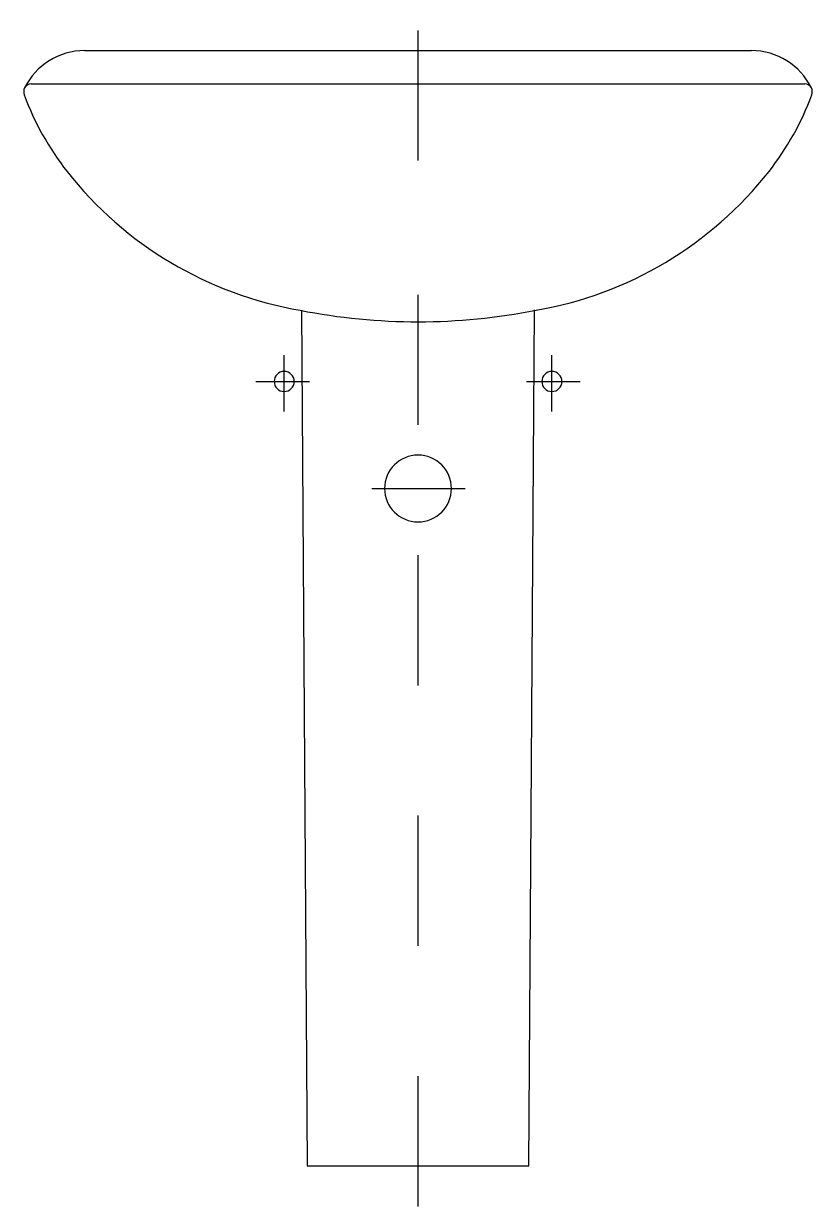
# Model space of a CAD drawing. Extents: x -742.862 to -742.257, y 572.488 to 573.397.
import ezdxf

# ---------------------------------------------------------------- set-up
doc = ezdxf.new("R2010")
doc.units = 0
doc.header["$LTSCALE"] = 0.287694
doc.header["$MEASUREMENT"] = 0
doc.linetypes.add('AXES', pattern=[0.54, 0.3, -0.08, 0.08, -0.08])
doc.linetypes.add('CONTINU', pattern=[0])
doc.layers.get('0').update_dxf_attribs({"linetype": 'CONTINUOUS'})
doc.layers.add('DECA_EIXOS', color=5, linetype='AXES')

msp = doc.modelspace()

# ---------------------------------------------------------------- linework, layer by layer
at = {"linetype": 'CONTINU'}
for points in [[(-742.81568, 573.37591, 0.285885), (-742.86163, 573.3473)], [(-742.25765, 573.3473, 0.285882), (-742.30359, 573.37591)], [(-742.85666, 573.35031, 0.27973), (-742.86163, 573.3473)], [(-742.25765, 573.3473, 0.27971), (-742.26261, 573.35031)], [(-742.86163, 573.3473, 0.207054), (-742.86191, 573.3419)], [(-742.86191, 573.3419, 0.078362), (-742.82907, 573.28317)], [(-742.2902, 573.28317, 0.078362), (-742.25736, 573.3419)], [(-742.25736, 573.3419, 0.205433), (-742.25765, 573.3473)], [(-742.82907, 573.28317, 0.185751), (-742.64999, 573.17652)], [(-742.46898, 573.17657, 0.185761), (-742.2902, 573.28317)], [(-742.64999, 573.17652, 0.097791), (-742.46898, 573.17657)], [(-742.66236, 573.12957, 1), (-742.66236, 573.11416)], [(-742.66236, 573.11416, 1), (-742.66236, 573.12957)], [(-742.45687, 573.12957, 1), (-742.45687, 573.11416)], [(-742.45687, 573.11416, 1), (-742.45687, 573.12957)], [(-742.55961, 573.06535, 1), (-742.55961, 573.01398)], [(-742.55961, 573.01398, 1), (-742.55961, 573.06535)]]:
    msp.add_lwpolyline(points, format="xyb", dxfattribs=at)
for points in [[(-742.81568, 573.37591), (-742.55961, 573.37591)], [(-742.55961, 573.37591), (-742.30359, 573.37591)], [(-742.85666, 573.35031), (-742.55961, 573.35031)], [(-742.55961, 573.35031), (-742.26261, 573.35031)], [(-742.64904, 573.17671), (-742.64461, 572.51953)], [(-742.47461, 572.51953), (-742.47019, 573.17682)], [(-742.64461, 572.51953), (-742.47461, 572.51953)]]:
    msp.add_lwpolyline(points, dxfattribs=at)
at = {"layer": 'DECA_EIXOS'}
for points in [[(-742.55961, 573.29145), (-742.55961, 573.39663)], [(-742.55961, 572.48844), (-742.55961, 573.22852)], [(-742.66236, 573.09879), (-742.66236, 573.14204)], [(-742.45687, 573.09879), (-742.45687, 573.14204)], [(-742.68416, 573.12186), (-742.64283, 573.12186)], [(-742.4764, 573.12186), (-742.43506, 573.12186)], [(-742.59499, 573.03967), (-742.52334, 573.03967)]]:
    msp.add_lwpolyline(points, dxfattribs=at)

doc.saveas('drawing.dxf')
